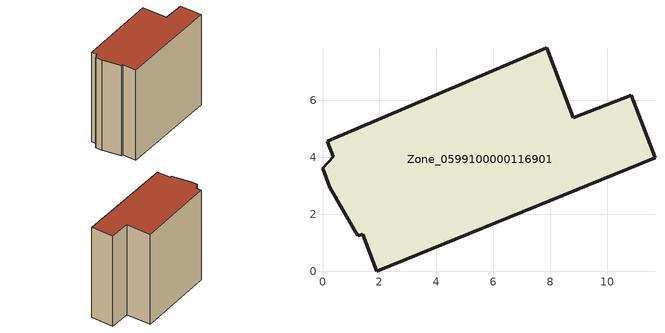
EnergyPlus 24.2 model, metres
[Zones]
Zone_0599100000116901
 floor ground (C_G): 0,3.61 0.38,4.03 0.17,4.56 7.88,7.85 8.81,5.4 10.84,6.18 11.67,3.99 1.91,0 1.41,1.31 1.24,1.24 0.25,2.96 z0
 wall outside (C_F): 0.38,4.03 0,3.61 0.25,2.96 1.24,1.24 1.41,1.31 1.91,0 11.67,3.99 10.84,6.18 8.81,5.4 7.88,7.85 0.17,4.56 0.38,4.03 z0:9.89
 roof outside (C_R): 0.25,2.96 1.24,1.24 1.41,1.31 1.91,0 11.67,3.99 10.84,6.18 8.81,5.4 7.88,7.85 0.17,4.56 0.38,4.03 0,3.61 z9.89
[BUILDING]
Pand.0599100000116901: North Axis=0; Terrain=City; Loads Convergence Tolerance Value=0.04; Temperature Convergence Tolerance Value=0.4; Solar Distribution=FullExterior; Maximum Number of Warmup Days=25; Minimum Number of Warmup Days=1
[Site:Location]
Rotterdam.The.Hague.AP_ZH_NLD Design_Conditions: Latitude=51.96; Longitude=4.45; Time Zone=1; Elevation=-4.5
[SITE:GROUNDTEMPERATURE:BUILDINGSURFACE]
18, 18, 18, 18, 18, 18, 18, 18, 18, 18, 18, 18
[MATERIAL] Thermal Absorptance=0.9; Solar Absorptance=0.7; Visible Absorptance=0.7
Name | Roughness | Thickness | Conductivity | Density | Specific Heat
G.TI.1946 | MediumSmooth | 0.15 | 1 | 540 | 1210
F.TI.1946 | Rough | 0.3 | 0.857143 | 1920 | 840
R.TI.1946 | MediumRough | 0.2 | 0.1 | 1500 | 1000
[CONSTRUCTION]
C_G: G.TI.1946
C_F: F.TI.1946
C_R: R.TI.1946
[ZONE]
Zone_0599100000116901: Type=1; Multiplier=1; Ceiling Height=Autocalculate; Volume=Autocalculate; Floor Area=autocalculate; Part of Total Floor Area=Yes
[ZONEINFILTRATION:DESIGNFLOWRATE]
Infil_Zone_0599100000116901: Zone or ZoneList or Space or SpaceList=Zone_0599100000116901; Schedule=AlwaysOn; Design Flow Rate Calculation Method=Flow/Area; Flow Rate per Floor Area=0.003; Constant Term Coefficient=1; Temperature Term Coefficient=0; Velocity Term Coefficient=0; Velocity Squared Term Coefficient=0
[HVACTEMPLATE:ZONE:IDEALLOADSAIRSYSTEM]
Zone_0599100000116901: Maximum Heating Supply Air Temperature=50; Minimum Cooling Supply Air Temperature=13; Maximum Heating Supply Air Humidity Ratio=0.0156; Minimum Cooling Supply Air Humidity Ratio=0.0077; Heating Limit=NoLimit; Cooling Limit=NoLimit; Dehumidification Control Type=ConstantSensibleHeatRatio; Cooling Sensible Heat Ratio=0.7; Dehumidification Setpoint=60; Humidification Control Type=None; Humidification Setpoint=30; Outdoor Air Method=None; Outdoor Air Flow Rate per Person=0.00944; Outdoor Air Flow Rate per Zone Floor Area=0; Outdoor Air Flow Rate per Zone=0; Demand Controlled Ventilation Type=None; Outdoor Air Economizer Type=NoEconomizer; Heat Recovery Type=None; Sensible Heat Recovery Effectiveness=0.7; Latent Heat Recovery Effectiveness=0.65
[ZONECONTROL:THERMOSTAT]
ThermostatControl_Zone_0599100000116901: Zone or ZoneList=Zone_0599100000116901; Control Type Schedule=DualSetpointControlType; Control 1=Thermostat_Zone_0599100000116901; Temperature Difference Between Cutout And Setpoint=0
[THERMOSTATSETPOINT:DUALSETPOINT]
Thermostat_Zone_0599100000116901: Heating Setpoint Temperature Schedule=HeatingSetpoint_Zone_0599100000116901; Cooling Setpoint Temperature Schedule=CoolingSetpoint_Zone_0599100000116901
[SCHEDULE:COMPACT]
HeatingSetpoint_Zone_0599100000116901: Through: 12/31, For: AllDays, Until: 24:00, 21
CoolingSetpoint_Zone_0599100000116901: Through: 12/31, For: AllDays, Until: 24:00, 24
DualSetpointControlType: Through: 12/31, For: AllDays, Until: 24:00, 4
AlwaysOn: Through: 12/31, For: AllDays, Until: 24:00, 1
